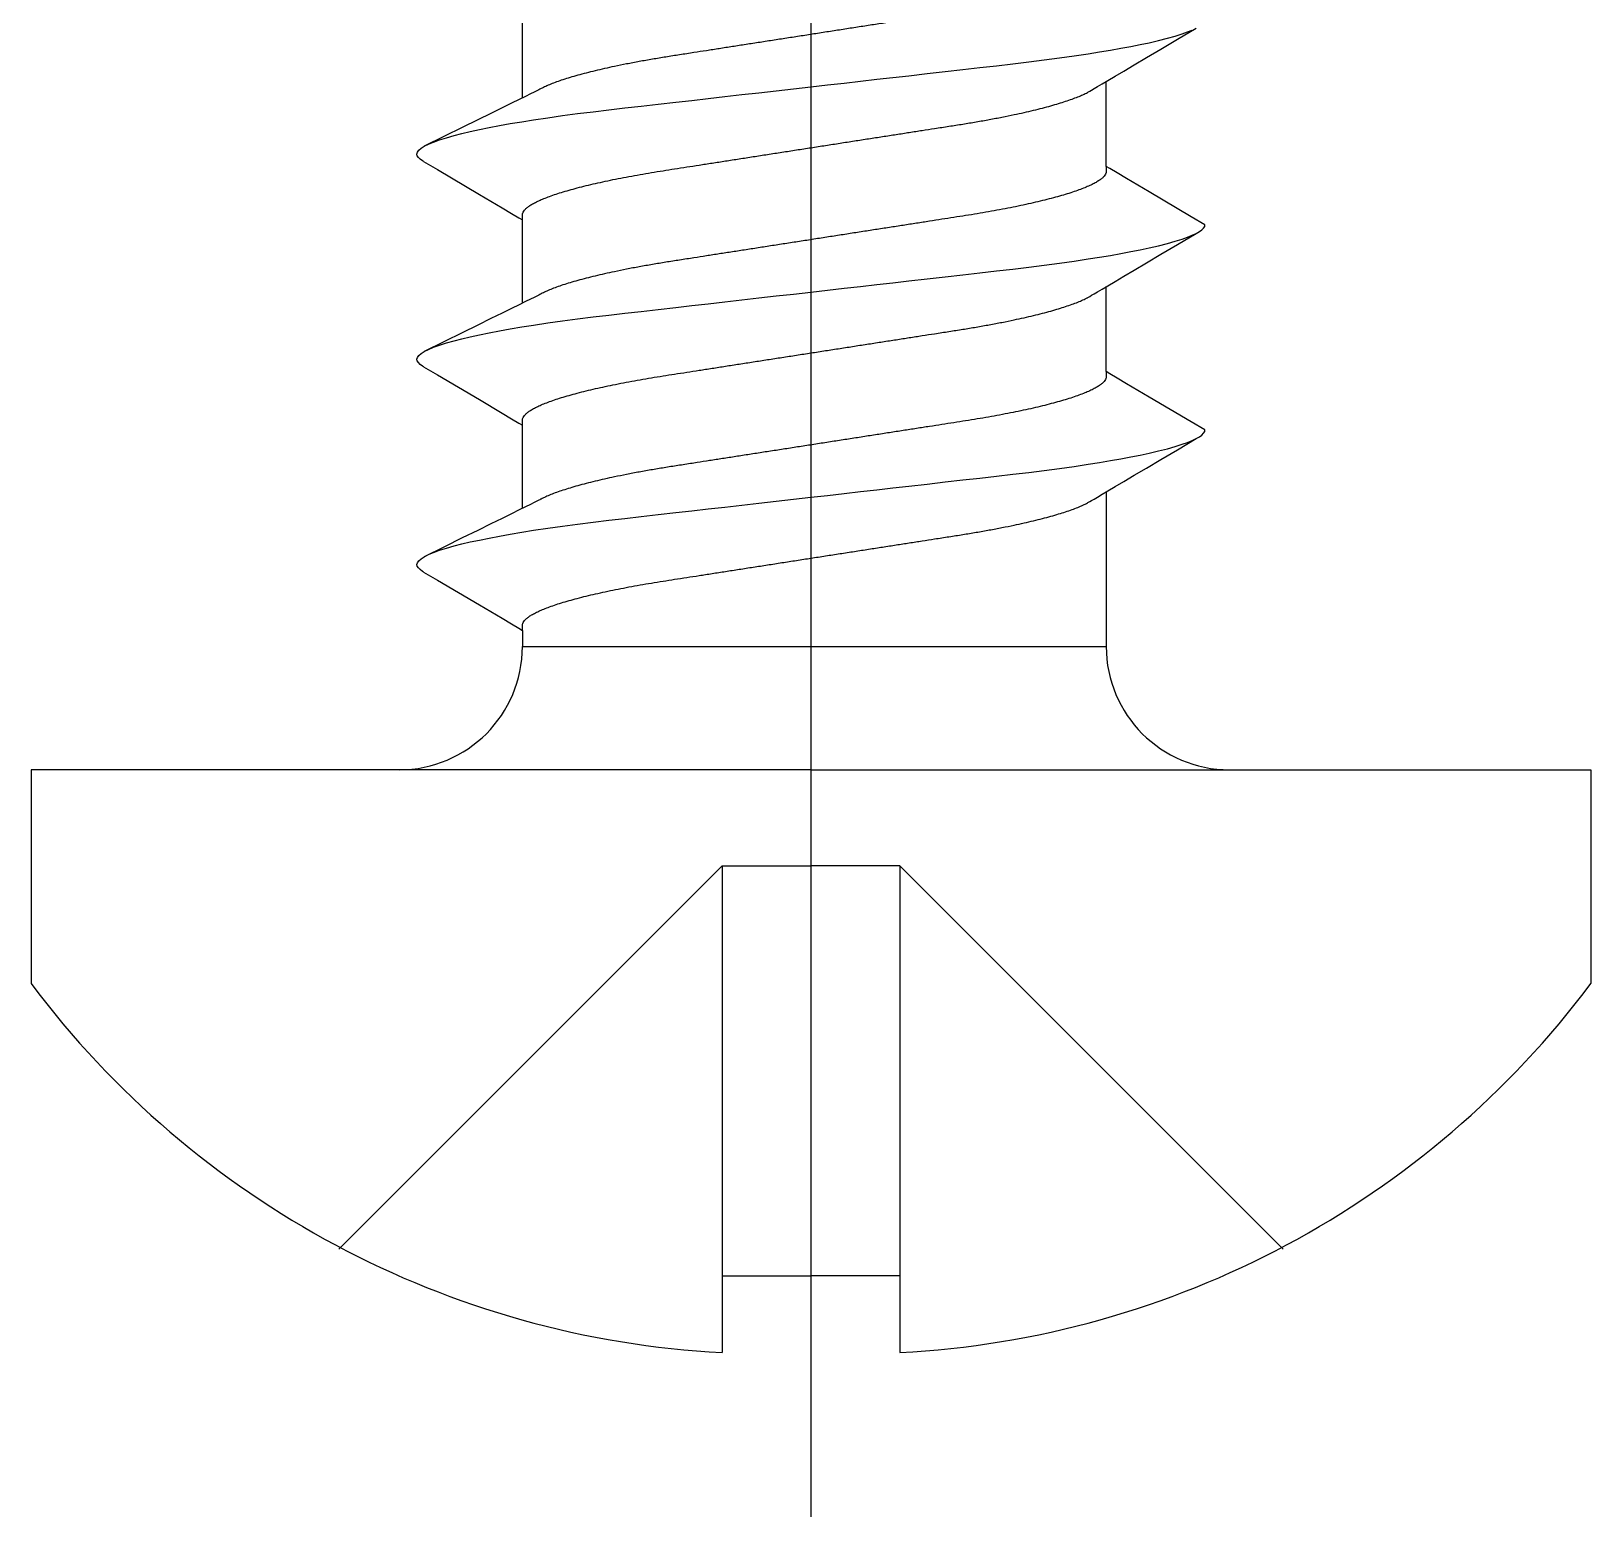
# Model space of a CAD drawing. Header units: millimetres. Extents: x -73550 to -72437, y 41766 to 43371.
# Drawn here: x -73548.67 to -73539.17, y 43289.22 to 43298.27 of the extents above; entities that cross this region are included whole.
import ezdxf

# ---------------------------------------------------------------- set-up
doc = ezdxf.new("R2010")
doc.units = ezdxf.units.MM
doc.layers.add('ART_VIDA', color=65, linetype='Continuous')

# ---------------------------------------------------------------- blocks, each defined once
blk = doc.blocks.new('*U35')
at = {"layer": 'ART_VIDA'}
for p, q in [((0, 4.7501), (-1.302, 4.7501)), ((0, 0.0001), (0, 4.7501)), ((-0.5852, 0.5417), (-2.9204, 2.8769)), ((0.849, 1.7579), (0.75, 1.7579)), ((0.75, 1.7579), (0.75, -1.7982)), ((1.5921, 1.7579), (2.099, 1.7579)), ((2.8421, 1.7579), (3.349, 1.7579)), ((4.0921, 1.7579), (4.599, 1.7579)), ((-3.0817, 0.5417), (-3.55, 0.5417)), ((-0.5852, 0.5417), (-3.0817, 0.5417)), ((-3.0817, 0.5417), (-3.0817, 0.0001)), ((-0.5852, 0.5417), (-0.5852, 0.0001)), ((-3.0817, -0.5416), (-3.0817, 0.0001)), ((-0.5852, -0.5416), (-0.5852, 0.0001)), ((0, 0.0001), (0, -4.7499)), ((-3.0817, -0.5416), (-3.55, -0.5416)), ((-0.5852, -0.5416), (-3.0817, -0.5416)), ((-0.5852, -0.5416), (-2.9204, -2.8767)), ((1.6924, -1.7982), (0.75, -1.7982)), ((2.4248, -1.7982), (2.9424, -1.7982)), ((3.6748, -1.7982), (4.1924, -1.7982)), ((0, -4.7499), (-1.302, -4.7499))]:
    blk.add_line(p, q, dxfattribs=at)
at = {"layer": 'ART_VIDA', "color": 1}
blk.add_line((19.5, 0.0001), (-4.55, 0.0001), dxfattribs=at)
at = {"layer": 'ART_VIDA', "flags": 128}
for points in [[(1.2045, 2.3591), (1.2084, 2.3661), (1.2193, 2.3811), (1.2298, 2.3917), (1.2401, 2.398), (1.25, 2.4001), (1.2613, 2.3974), (1.2731, 2.3892), (1.2853, 2.3754), (1.2978, 2.3558), (1.3106, 2.3303), (1.3234, 2.2996), (1.3365, 2.2632), (1.3498, 2.2212), (1.3632, 2.1736), (1.3752, 2.1265), (1.3873, 2.0753), (1.3994, 2.02), (1.4114, 1.9608), (1.4234, 1.8979), (1.4352, 1.8316), (1.4469, 1.762), (1.4585, 1.6894), (1.4714, 1.6032), (1.484, 1.5138), (1.4962, 1.4217), (1.5081, 1.3272), (1.5196, 1.2307), (1.5306, 1.1339), (1.5421, 1.0336), (1.5539, 0.93), (1.566, 0.8232), (1.5771, 0.7254), (1.5885, 0.6257), (1.6, 0.5242), (1.6118, 0.4212), (1.6236, 0.317), (1.6356, 0.2119), (1.6476, 0.1061), (1.6597, 0.0001), (1.6712, -0.1007), (1.6826, -0.2013), (1.694, -0.3012), (1.7053, -0.4005), (1.7164, -0.4986), (1.7275, -0.5955), (1.7402, -0.7077), (1.7527, -0.8174), (1.7649, -0.9244), (1.7767, -1.0282), (1.7884, -1.1307), (1.7996, -1.2296), (1.8111, -1.3263), (1.8231, -1.421), (1.8353, -1.5133), (1.848, -1.6029), (1.8609, -1.6892), (1.8719, -1.7583), (1.883, -1.8247), (1.8942, -1.8881), (1.9056, -1.9485), (1.917, -2.0055), (1.9285, -2.0591), (1.942, -2.1176), (1.9555, -2.1709), (1.9689, -2.2187), (1.9822, -2.261), (1.9939, -2.2941), (2.0054, -2.3226), (2.0167, -2.3466), (2.0278, -2.366), (2.0386, -2.381), (2.0492, -2.3916), (2.0594, -2.3979), (2.0694, -2.3999), (2.0694, -2.3999)], [(2.4545, 2.3591), (2.4584, 2.3661), (2.4693, 2.3811), (2.4798, 2.3917), (2.4901, 2.398), (2.5, 2.4001), (2.5113, 2.3974), (2.5231, 2.3892), (2.5353, 2.3754), (2.5478, 2.3558), (2.5606, 2.3303), (2.5734, 2.2996), (2.5865, 2.2632), (2.5998, 2.2212), (2.6132, 2.1736), (2.6252, 2.1265), (2.6373, 2.0753), (2.6494, 2.02), (2.6614, 1.9608), (2.6734, 1.8979), (2.6852, 1.8316), (2.6969, 1.762), (2.7085, 1.6894), (2.7214, 1.6032), (2.734, 1.5138), (2.7462, 1.4217), (2.7581, 1.3272), (2.7696, 1.2307), (2.7806, 1.1339), (2.7921, 1.0336), (2.8039, 0.93), (2.816, 0.8232), (2.8271, 0.7254), (2.8385, 0.6257), (2.85, 0.5242), (2.8618, 0.4212), (2.8736, 0.317), (2.8856, 0.2119), (2.8976, 0.1061), (2.9097, 0.0001), (2.9212, -0.1007), (2.9326, -0.2013), (2.944, -0.3012), (2.9553, -0.4005), (2.9664, -0.4986), (2.9775, -0.5955), (2.9902, -0.7077), (3.0027, -0.8174), (3.0149, -0.9244), (3.0267, -1.0282), (3.0384, -1.1307), (3.0496, -1.2296), (3.0611, -1.3263), (3.0731, -1.421), (3.0853, -1.5133), (3.098, -1.6029), (3.1109, -1.6892), (3.1219, -1.7583), (3.133, -1.8247), (3.1442, -1.8881), (3.1556, -1.9485), (3.167, -2.0055), (3.1785, -2.0591), (3.192, -2.1176), (3.2055, -2.1709), (3.2189, -2.2187), (3.2322, -2.261), (3.2439, -2.2941), (3.2554, -2.3226), (3.2667, -2.3466), (3.2778, -2.366), (3.2886, -2.381), (3.2992, -2.3916), (3.3094, -2.3979), (3.3194, -2.3999), (3.3194, -2.3999)], [(3.7045, 2.3591), (3.7084, 2.3661), (3.7193, 2.3811), (3.7298, 2.3917), (3.7401, 2.398), (3.75, 2.4001), (3.7613, 2.3974), (3.7731, 2.3892), (3.7853, 2.3754), (3.7978, 2.3558), (3.8106, 2.3303), (3.8234, 2.2996), (3.8365, 2.2632), (3.8498, 2.2212), (3.8632, 2.1736), (3.8752, 2.1265), (3.8873, 2.0753), (3.8994, 2.02), (3.9114, 1.9608), (3.9234, 1.8979), (3.9352, 1.8316), (3.9469, 1.762), (3.9585, 1.6894), (3.9714, 1.6032), (3.984, 1.5138), (3.9962, 1.4217), (4.0081, 1.3272), (4.0196, 1.2307), (4.0306, 1.1339), (4.0421, 1.0336), (4.0539, 0.93), (4.066, 0.8232), (4.0771, 0.7254), (4.0885, 0.6257), (4.1, 0.5242), (4.1118, 0.4212), (4.1236, 0.317), (4.1356, 0.2119), (4.1476, 0.1061), (4.1597, 0.0001), (4.1712, -0.1007), (4.1826, -0.2013), (4.194, -0.3012), (4.2053, -0.4005), (4.2164, -0.4986), (4.2275, -0.5955), (4.2402, -0.7077), (4.2527, -0.8174), (4.2649, -0.9244), (4.2767, -1.0282), (4.2884, -1.1307), (4.2996, -1.2296), (4.3111, -1.3263), (4.3231, -1.421), (4.3353, -1.5133), (4.348, -1.6029), (4.3609, -1.6892), (4.3719, -1.7583), (4.383, -1.8247), (4.3942, -1.8881), (4.4056, -1.9485), (4.417, -2.0055), (4.4285, -2.0591), (4.442, -2.1176), (4.4555, -2.1709), (4.4689, -2.2187), (4.4822, -2.261), (4.4939, -2.2941), (4.5054, -2.3226)], [(1.2045, 2.3597), (1.1553, 2.276), (1.0042, 2.0196), (0.9225, 1.8816), (0.8882, 1.8238), (0.8619, 1.7795), (0.849, 1.7579)], [(2.4545, 2.3597), (2.4053, 2.276), (2.2542, 2.0196), (2.1725, 1.8816), (2.1382, 1.8238), (2.1119, 1.7795), (2.099, 1.7579)], [(3.7045, 2.3597), (3.6553, 2.276), (3.5042, 2.0196), (3.4225, 1.8816), (3.3882, 1.8238), (3.3619, 1.7795), (3.349, 1.7579)], [(2.0694, -2.3999), (2.1185, -2.3163), (2.2697, -2.0599), (2.3513, -1.9219), (2.3856, -1.8641), (2.412, -1.8198), (2.4248, -1.7982)], [(3.3194, -2.3999), (3.3685, -2.3163), (3.5197, -2.0599), (3.6013, -1.9219), (3.6356, -1.8641), (3.662, -1.8198), (3.6748, -1.7982)]]:
    blk.add_lwpolyline(points, dxfattribs=at)
at = {"layer": 'ART_VIDA'}
for centre, radius, start, end in [((2.0659, 0.2464), 5.6237, 126.79014, 176.99057), ((0.75, 2.5079), 0.75, 180, 270), ((2.0659, -0.2463), 5.6237, 183.00943, 233.20986), ((0.75, -2.5482), 0.75, 90, 180)]:
    blk.add_arc(centre, radius, start, end, dxfattribs=at)
for points, knots in [([(2.4248, -1.7982), (2.3908, -1.7978), (2.3833, -1.7971), (2.3715, -1.7908), (2.3593, -1.7808), (2.3468, -1.7664), (2.3341, -1.7479), (2.3212, -1.7252), (2.3081, -1.6986), (2.2948, -1.6678), (2.2813, -1.6327), (2.2676, -1.5933), (2.2539, -1.5497), (2.2401, -1.5022), (2.2264, -1.4511), (2.2128, -1.3966), (2.1993, -1.3389), (2.1861, -1.2783), (2.1732, -1.2152), (2.1606, -1.1497), (2.1484, -1.0823), (2.1365, -1.013), (2.125, -0.9427), (2.114, -0.8709), (2.1025, -0.7974), (2.0907, -0.7214), (2.0785, -0.6427), (2.0658, -0.5613), (2.0528, -0.4775), (2.0396, -0.392), (2.0261, -0.3053), (2.0124, -0.2175), (1.9987, -0.1291), (1.9849, -0.0404), (1.9711, 0.0482), (1.9574, 0.1365), (1.9438, 0.224), (1.9304, 0.3106), (1.9172, 0.3954), (1.9044, 0.478), (1.8919, 0.5584), (1.8797, 0.6368), (1.8672, 0.7176), (1.8543, 0.8003), (1.8412, 0.8848), (1.8275, 0.9669), (1.8134, 1.0467), (1.7987, 1.1238), (1.7844, 1.1943), (1.7705, 1.2581), (1.7571, 1.3157), (1.7435, 1.3701), (1.7299, 1.4211), (1.7162, 1.4683), (1.7026, 1.5114), (1.6891, 1.5504), (1.6757, 1.5854), (1.6623, 1.6165), (1.6501, 1.642), (1.6423, 1.6552), (1.2978, 2.3558)], [0, 0, 0, 0, 0.01636, 0.032918, 0.049658, 0.066561, 0.083609, 0.100475, 0.117442, 0.13449, 0.151597, 0.169092, 0.186604, 0.204109, 0.221583, 0.239003, 0.256348, 0.273594, 0.290684, 0.307635, 0.324428, 0.341045, 0.357469, 0.373492, 0.38969, 0.406068, 0.422611, 0.439643, 0.456809, 0.474087, 0.491457, 0.508896, 0.526382, 0.543891, 0.561362, 0.57881, 0.596211, 0.613544, 0.630786, 0.647611, 0.664308, 0.680859, 0.697246, 0.716518, 0.735597, 0.754894, 0.774443, 0.794216, 0.814184, 0.831393, 0.848699, 0.866081, 0.883517, 0.900983, 0.918145, 0.935291, 0.952401, 0.969453, 0.98677, 1, 1, 1, 1]), ([(3.6748, -1.7982), (3.6408, -1.7978), (3.6333, -1.7971), (3.6215, -1.7908), (3.6093, -1.7808), (3.5968, -1.7664), (3.5841, -1.7479), (3.5712, -1.7252), (3.5581, -1.6986), (3.5448, -1.6678), (3.5313, -1.6327), (3.5176, -1.5933), (3.5039, -1.5497), (3.4901, -1.5022), (3.4764, -1.4511), (3.4628, -1.3966), (3.4493, -1.3389), (3.4361, -1.2783), (3.4232, -1.2152), (3.4106, -1.1497), (3.3984, -1.0823), (3.3865, -1.013), (3.375, -0.9427), (3.364, -0.8709), (3.3525, -0.7974), (3.3407, -0.7214), (3.3285, -0.6427), (3.3158, -0.5613), (3.3028, -0.4775), (3.2896, -0.392), (3.2761, -0.3053), (3.2624, -0.2175), (3.2487, -0.1291), (3.2349, -0.0404), (3.2211, 0.0482), (3.2074, 0.1365), (3.1938, 0.224), (3.1804, 0.3106), (3.1672, 0.3954), (3.1544, 0.478), (3.1419, 0.5584), (3.1297, 0.6368), (3.1172, 0.7176), (3.1043, 0.8003), (3.0912, 0.8848), (3.0775, 0.9669), (3.0634, 1.0467), (3.0487, 1.1238), (3.0344, 1.1943), (3.0205, 1.2581), (3.0071, 1.3157), (2.9935, 1.3701), (2.9799, 1.4211), (2.9662, 1.4683), (2.9526, 1.5114), (2.9391, 1.5504), (2.9257, 1.5854), (2.9123, 1.6165), (2.9001, 1.642), (2.8923, 1.6552), (2.5478, 2.3558)], [0, 0, 0, 0, 0.01636, 0.032918, 0.049658, 0.066561, 0.083609, 0.100475, 0.117442, 0.13449, 0.151597, 0.169092, 0.186604, 0.204109, 0.221583, 0.239003, 0.256348, 0.273594, 0.290684, 0.307635, 0.324428, 0.341045, 0.357469, 0.373492, 0.38969, 0.406068, 0.422611, 0.439643, 0.456809, 0.474087, 0.491457, 0.508896, 0.526382, 0.543891, 0.561362, 0.57881, 0.596211, 0.613544, 0.630786, 0.647611, 0.664308, 0.680859, 0.697246, 0.716518, 0.735597, 0.754894, 0.774443, 0.794216, 0.814184, 0.831393, 0.848699, 0.866081, 0.883517, 0.900983, 0.918145, 0.935291, 0.952401, 0.969453, 0.98677, 1, 1, 1, 1]), ([(4.9248, -1.7982), (4.8908, -1.7978), (4.8833, -1.7971), (4.8715, -1.7908), (4.8593, -1.7808), (4.8468, -1.7664), (4.8341, -1.7479), (4.8212, -1.7252), (4.8081, -1.6986), (4.7948, -1.6678), (4.7813, -1.6327), (4.7676, -1.5933), (4.7539, -1.5497), (4.7401, -1.5022), (4.7264, -1.4511), (4.7128, -1.3966), (4.6993, -1.3389), (4.6861, -1.2783), (4.6732, -1.2152), (4.6606, -1.1497), (4.6484, -1.0823), (4.6365, -1.013), (4.625, -0.9427), (4.614, -0.8709), (4.6025, -0.7974), (4.5907, -0.7214), (4.5785, -0.6427), (4.5658, -0.5613), (4.5528, -0.4775), (4.5396, -0.392), (4.5261, -0.3053), (4.5124, -0.2175), (4.4987, -0.1291), (4.4849, -0.0404), (4.4711, 0.0482), (4.4574, 0.1365), (4.4438, 0.224), (4.4304, 0.3106), (4.4172, 0.3954), (4.4044, 0.478), (4.3919, 0.5584), (4.3797, 0.6368), (4.3672, 0.7176), (4.3543, 0.8003), (4.3412, 0.8848), (4.3275, 0.9669), (4.3134, 1.0467), (4.2987, 1.1238), (4.2844, 1.1943), (4.2705, 1.2581), (4.2571, 1.3157), (4.2435, 1.3701), (4.2299, 1.4211), (4.2162, 1.4683), (4.2026, 1.5114), (4.1891, 1.5504), (4.1757, 1.5854), (4.1623, 1.6165), (4.1501, 1.642), (4.1423, 1.6552), (3.7978, 2.3558)], [0, 0, 0, 0, 0.01636, 0.032918, 0.049658, 0.066561, 0.083609, 0.100475, 0.117442, 0.13449, 0.151597, 0.169092, 0.186604, 0.204109, 0.221583, 0.239003, 0.256348, 0.273594, 0.290684, 0.307635, 0.324428, 0.341045, 0.357469, 0.373492, 0.38969, 0.406068, 0.422611, 0.439643, 0.456809, 0.474087, 0.491457, 0.508896, 0.526382, 0.543891, 0.561362, 0.57881, 0.596211, 0.613544, 0.630786, 0.647611, 0.664308, 0.680859, 0.697246, 0.716518, 0.735597, 0.754894, 0.774443, 0.794216, 0.814184, 0.831393, 0.848699, 0.866081, 0.883517, 0.900983, 0.918145, 0.935291, 0.952401, 0.969453, 0.98677, 1, 1, 1, 1]), ([(0.849, 1.7579), (0.883, 1.7575), (0.8906, 1.7568), (0.9024, 1.7506), (0.9145, 1.7405), (0.927, 1.7261), (0.9398, 1.7076), (0.9527, 1.685), (0.9658, 1.6583), (0.9791, 1.6275), (0.9925, 1.5924), (1.0062, 1.5531), (1.02, 1.5094), (1.0338, 1.462), (1.0475, 1.4109), (1.0611, 1.3563), (1.0745, 1.2986), (1.0877, 1.2381), (1.1006, 1.1749), (1.1132, 1.1095), (1.1255, 1.042), (1.1374, 0.9728), (1.1488, 0.9024), (1.1599, 0.8306), (1.1713, 0.7571), (1.1831, 0.6812), (1.1954, 0.6024), (1.208, 0.521), (1.221, 0.4372), (1.2343, 0.3517), (1.2478, 0.265), (1.2614, 0.1772), (1.2752, 0.0888), (1.2889, 0.0001), (1.3027, -0.0885), (1.3164, -0.1767), (1.33, -0.2643), (1.3435, -0.3509), (1.3566, -0.4356), (1.3695, -0.5183), (1.382, -0.5987), (1.3942, -0.677), (1.4067, -0.7578), (1.4196, -0.8406), (1.4327, -0.9251), (1.4463, -1.0072), (1.4605, -1.087), (1.4751, -1.1641), (1.4894, -1.2345), (1.5034, -1.2984), (1.5167, -1.356), (1.5303, -1.4104), (1.544, -1.4614), (1.5577, -1.5085), (1.5713, -1.5516), (1.5848, -1.5906), (1.5982, -1.6257), (1.6115, -1.6568), (1.6238, -1.6823), (1.6315, -1.6955), (2.0167, -2.3466)], [0, 0, 0, 0, 0.01636, 0.032918, 0.049658, 0.066561, 0.083609, 0.100475, 0.117442, 0.13449, 0.151597, 0.169092, 0.186604, 0.204108, 0.221583, 0.239003, 0.256348, 0.273594, 0.290684, 0.307635, 0.324428, 0.341045, 0.357469, 0.373492, 0.38969, 0.406068, 0.422611, 0.439643, 0.456808, 0.474087, 0.491457, 0.508896, 0.526382, 0.543891, 0.561362, 0.578809, 0.596211, 0.613544, 0.630785, 0.64761, 0.664307, 0.680858, 0.697246, 0.716518, 0.735597, 0.754893, 0.774442, 0.794216, 0.814183, 0.831392, 0.848699, 0.866081, 0.883517, 0.900983, 0.918144, 0.935291, 0.952401, 0.969452, 0.986769, 1, 1, 1, 1]), ([(2.099, 1.7579), (2.133, 1.7575), (2.1406, 1.7568), (2.1524, 1.7506), (2.1645, 1.7405), (2.177, 1.7261), (2.1898, 1.7076), (2.2027, 1.685), (2.2158, 1.6583), (2.2291, 1.6275), (2.2425, 1.5924), (2.2562, 1.5531), (2.27, 1.5094), (2.2838, 1.462), (2.2975, 1.4109), (2.3111, 1.3563), (2.3245, 1.2986), (2.3377, 1.2381), (2.3506, 1.1749), (2.3632, 1.1095), (2.3755, 1.042), (2.3874, 0.9728), (2.3988, 0.9024), (2.4099, 0.8306), (2.4213, 0.7571), (2.4331, 0.6812), (2.4454, 0.6024), (2.458, 0.521), (2.471, 0.4372), (2.4843, 0.3517), (2.4978, 0.265), (2.5114, 0.1772), (2.5252, 0.0888), (2.5389, 0.0001), (2.5527, -0.0885), (2.5664, -0.1767), (2.58, -0.2643), (2.5935, -0.3509), (2.6066, -0.4356), (2.6195, -0.5183), (2.632, -0.5987), (2.6442, -0.677), (2.6567, -0.7578), (2.6696, -0.8406), (2.6827, -0.9251), (2.6963, -1.0072), (2.7105, -1.087), (2.7251, -1.1641), (2.7394, -1.2345), (2.7534, -1.2984), (2.7667, -1.356), (2.7803, -1.4104), (2.794, -1.4614), (2.8077, -1.5085), (2.8213, -1.5516), (2.8348, -1.5906), (2.8482, -1.6257), (2.8615, -1.6568), (2.8738, -1.6823), (2.8815, -1.6955), (3.2667, -2.3466)], [0, 0, 0, 0, 0.01636, 0.032918, 0.049658, 0.066561, 0.083609, 0.100475, 0.117442, 0.13449, 0.151597, 0.169092, 0.186604, 0.204108, 0.221583, 0.239003, 0.256348, 0.273594, 0.290684, 0.307635, 0.324428, 0.341045, 0.357469, 0.373492, 0.38969, 0.406068, 0.422611, 0.439643, 0.456808, 0.474087, 0.491457, 0.508896, 0.526382, 0.543891, 0.561362, 0.578809, 0.596211, 0.613544, 0.630785, 0.64761, 0.664307, 0.680858, 0.697246, 0.716518, 0.735597, 0.754893, 0.774442, 0.794216, 0.814183, 0.831392, 0.848699, 0.866081, 0.883517, 0.900983, 0.918144, 0.935291, 0.952401, 0.969452, 0.986769, 1, 1, 1, 1]), ([(3.349, 1.7579), (3.383, 1.7575), (3.3906, 1.7568), (3.4024, 1.7506), (3.4145, 1.7405), (3.427, 1.7261), (3.4398, 1.7076), (3.4527, 1.685), (3.4658, 1.6583), (3.4791, 1.6275), (3.4925, 1.5924), (3.5062, 1.5531), (3.52, 1.5094), (3.5338, 1.462), (3.5475, 1.4109), (3.5611, 1.3563), (3.5745, 1.2986), (3.5877, 1.2381), (3.6006, 1.1749), (3.6132, 1.1095), (3.6255, 1.042), (3.6374, 0.9728), (3.6488, 0.9024), (3.6599, 0.8306), (3.6713, 0.7571), (3.6831, 0.6812), (3.6954, 0.6024), (3.708, 0.521), (3.721, 0.4372), (3.7343, 0.3517), (3.7478, 0.265), (3.7614, 0.1772), (3.7752, 0.0888), (3.7889, 0.0001), (3.8027, -0.0885), (3.8164, -0.1767), (3.83, -0.2643), (3.8435, -0.3509), (3.8566, -0.4356), (3.8695, -0.5183), (3.882, -0.5987), (3.8942, -0.677), (3.9067, -0.7578), (3.9196, -0.8406), (3.9327, -0.9251), (3.9463, -1.0072), (3.9605, -1.087), (3.9751, -1.1641), (3.9894, -1.2345), (4.0034, -1.2984), (4.0167, -1.356), (4.0303, -1.4104), (4.044, -1.4614), (4.0577, -1.5085), (4.0713, -1.5516), (4.0848, -1.5906), (4.0982, -1.6257), (4.1115, -1.6568), (4.1238, -1.6823), (4.1315, -1.6955), (4.5167, -2.3466)], [0, 0, 0, 0, 0.01636, 0.032918, 0.049658, 0.066561, 0.083609, 0.100475, 0.117442, 0.13449, 0.151597, 0.169092, 0.186604, 0.204108, 0.221583, 0.239003, 0.256348, 0.273594, 0.290684, 0.307635, 0.324428, 0.341045, 0.357469, 0.373492, 0.38969, 0.406068, 0.422611, 0.439643, 0.456808, 0.474087, 0.491457, 0.508896, 0.526382, 0.543891, 0.561362, 0.578809, 0.596211, 0.613544, 0.630785, 0.64761, 0.664307, 0.680858, 0.697246, 0.716518, 0.735597, 0.754893, 0.774442, 0.794216, 0.814183, 0.831392, 0.848699, 0.866081, 0.883517, 0.900983, 0.918144, 0.935291, 0.952401, 0.969452, 0.986769, 1, 1, 1, 1])]:
    blk.add_open_spline(points, degree=3, knots=knots, dxfattribs=at)

msp = doc.modelspace()

# ---------------------------------------------------------------- block references
at = {"layer": 'ART_VIDA', "rotation": 90.00000000000006}
msp.add_blockref('*U35', (-73543.9246, 43293.7724), dxfattribs=at)

doc.saveas('drawing.dxf')
